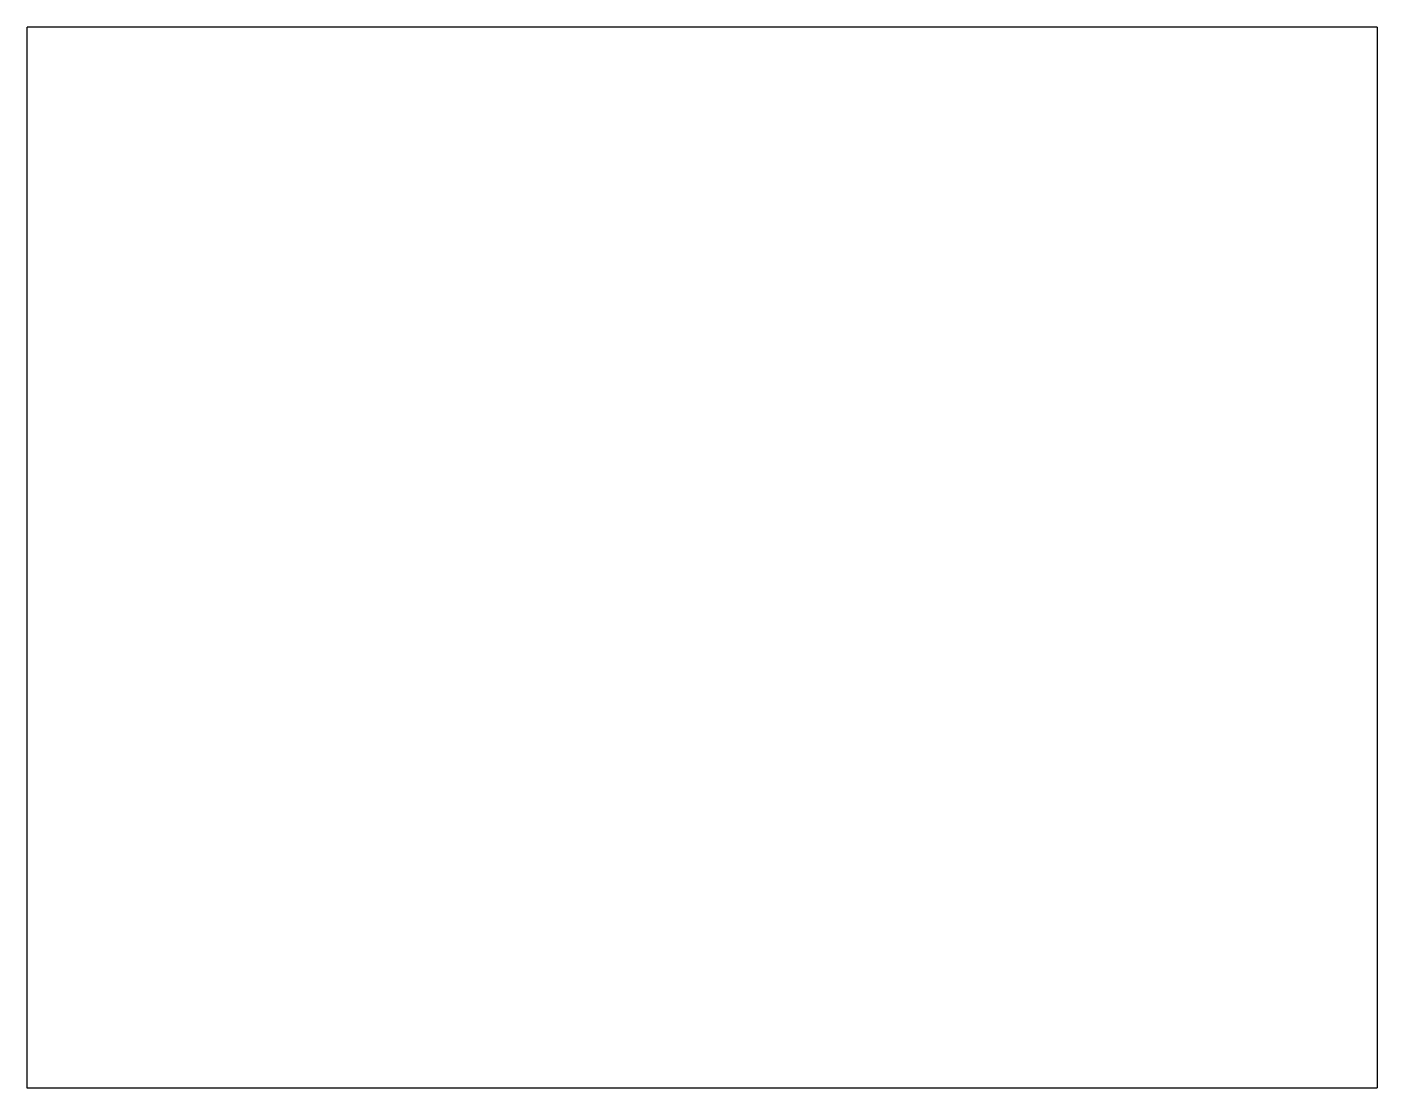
# Model space of a CAD drawing. Extents: x 0 to 280, y 0 to 220.
import ezdxf

# ---------------------------------------------------------------- set-up
doc = ezdxf.new("R2010")
doc.units = 0
doc.layers.add('2__NON-PRINTING_LAYERS____', color=3, linetype='CONTINUOUS')

msp = doc.modelspace()

# ---------------------------------------------------------------- linework, layer by layer
at = {"layer": '2__NON-PRINTING_LAYERS____'}
for p, q in [((0, 220), (0, 0)), ((280, 220), (0, 220)), ((280, 220), (280, 0)), ((0, 0), (280, 0))]:
    msp.add_line(p, q, dxfattribs=at)

doc.saveas('drawing.dxf')
